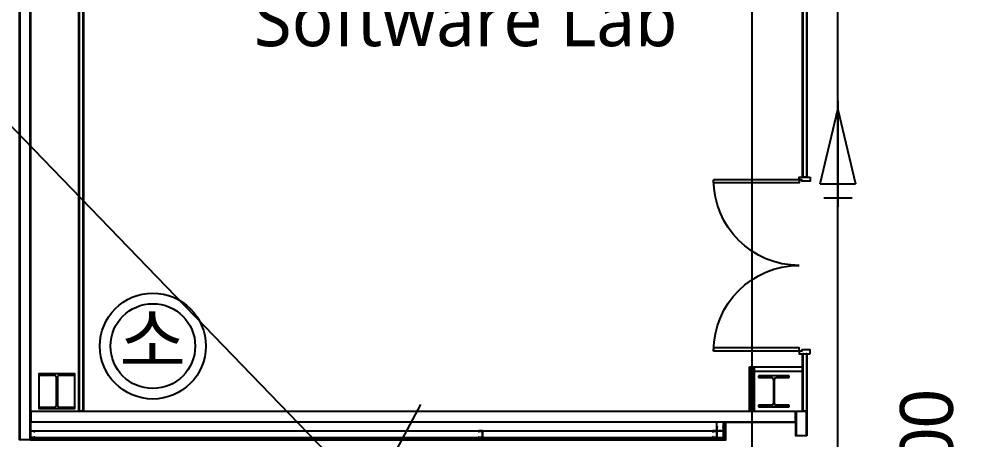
# Model space of a CAD drawing. Header units: millimetres. Extents: x 0 to 168200, y 0 to 118800.
# Drawn here: x 91100 to 102072, y 65427 to 70187 of the extents above; entities that cross this region are included whole.
import ezdxf
from ezdxf.enums import TextEntityAlignment as Align

# ---------------------------------------------------------------- set-up
doc = ezdxf.new("R2010")
doc.units = ezdxf.units.MM
doc.header["$LTSCALE"] = 200
doc.linetypes.add('CEN-GAUN', pattern=[32.2, 30, -1, 0.2, -1])
doc.linetypes.add('HID', pattern=[2.3, 1.5, -0.8])
doc.layers.get('DEFPOINTS').update_dxf_attribs({"color": 137})
for name, color, linetype in [('AX', 2, 'Continuous'), ('BACK', 8, 'Continuous'), ('CEN', 1, 'CEN-GAUN'), ('H', 2, 'Continuous'), ('PIPE', 3, 'Continuous'), ('R', 1, 'Continuous'), ('TEXT', 2, 'Continuous')]:
    doc.layers.add(name, color=color, linetype=linetype)
doc.styles.add('ghs', font='')
doc.styles.add('돋움', font='')
doc.styles.add('스타일1', font='')
doc.styles.get('ghs').set_extended_font_data('Dotum')
doc.styles.get('돋움').set_extended_font_data('Dotum')
doc.styles.get('스타일1').set_extended_font_data('Malgun Gothic')
doc.dimstyles.new('M-200', dxfattribs={"dimscale": 200, "dimtxt": 3, "dimasz": 1, "dimexe": 1, "dimexo": 1, "dimgap": 1, "dimtad": 1, "dimdec": 0, "dimdsep": 46, "dimlunit": 6, "dimtxsty": '돋움', "dimblk": 'DOT', "dimcen": 1, "dimclrd": 256, "dimclre": 256, "dimclrt": 256, "dimazin": 0, "dimtfac": 1, "dimtdec": 0, "dimtix": 1, "dimtmove": 2, "dimatfit": 3, "dimldrblk": 'DOT', "dimfxl": 1, "dimtolj": 1, "dimtzin": 1, "dimlwd": -1, "dimlwe": -1, "dimarcsym": 0})

# ---------------------------------------------------------------- blocks, each defined once
blk = doc.blocks.new('c-011')
at = {"layer": 'AX'}
for p, q in [((0, -0.5), (0, 5.5)), ((0.8, 5), (-0.8, 5)), ((0, 0), (-1, 4.198)), ((1, 4.198), (-1, 4.198)), ((1, 4.198), (0, 0))]:
    blk.add_line(p, q, dxfattribs=at)
blk = doc.blocks.new('_DOT')
at = {"color": 0, "linetype": 'ByBlock'}
blk.add_line((-0.5, 0), (-1, 0), dxfattribs=at)
at = {"color": 0, "linetype": 'ByBlock', "const_width": 0.5}
blk.add_lwpolyline([(-0.25, 0, 1), (0.25, 0, 1)], format="xyb", close=True, dxfattribs=at)
blk = doc.blocks.new('*D840')
at = {"layer": 'CEN', "ltscale": 3}
for p, q in [((79258, 81120), (81880, 78411)), ((99402, 60300), (82019, 78267))]:
    blk.add_line(p, q, dxfattribs=at)
at = {"layer": 'DEFPOINTS', "color": 0}
for p in [(82019, 78267), (99402, 60300)]:
    blk.add_point(p, dxfattribs=at)
at = {"layer": 'CEN', "linetype": 'ByBlock', "xscale": 200, "yscale": 200, "zscale": 200, "rotation": 314.053847875248}
blk.add_blockref('_DOT', (82019, 78267), dxfattribs=at)
at = {"layer": 'CEN', "insert": (80901, 80226), "char_height": 600, "attachment_point": 5, "rotation": 314.0538, "style": '돋움'}
blk.add_mtext('\\A1;R25,000', dxfattribs=at)
blk = doc.blocks.new('D-2000')
at = {"layer": 'BACK'}
for p, q in [((30, 210), (30, 1180)), ((1970, 210), (1970, 1180))]:
    blk.add_line(p, q, dxfattribs=at)
for points in [[(30, 210), (65, 210), (65, 1180), (30, 1180)], [(1970, 210), (1935, 210), (1935, 1180), (1970, 1180)], [(0, 85), (45, 85), (45, 85), (45, 85), (45, 180), (30, 180), (30, 210), (0, 210), (0, 85)], [(2000, 85), (1955, 85), (1955, 85), (1955, 85), (1955, 180), (1970, 180), (1970, 210), (2000, 210), (2000, 85)]]:
    blk.add_lwpolyline(points, dxfattribs=at)
for centre, start, end in [((30, 210), 0, 90), ((1970, 210), 90, 180)]:
    blk.add_arc(centre, 970, start, end, dxfattribs=at)
blk = doc.blocks.new('x-stu-2Fcol')
at = {"layer": 'BACK'}
for p, q in [((58300, -19777), (57950, -19777)), ((57950, -19777), (57950, -19796)), ((57950, -19796), (58100, -19796)), ((58119, -19816), (58119, -20089)), ((58131, -20089), (58131, -19816)), ((58150, -19796), (58300, -19796)), ((58300, -19796), (58300, -19777)), ((58100, -20108), (57950, -20108)), ((57950, -20108), (57950, -20127)), ((57950, -20127), (58300, -20127)), ((58300, -20108), (58150, -20108)), ((58300, -20127), (58300, -20108))]:
    blk.add_line(p, q, dxfattribs=at)
blk.add_lwpolyline([(49800, -19750), (50200, -19750), (50200, -20150), (49800, -20150)], close=True, dxfattribs=at)
blk.add_lwpolyline([(49800, -20150), (49800, -20129), (49972, -20129, 0.414214), (49994, -20107), (49994, -19793, 0.414214), (49972, -19771), (49800, -19771), (49800, -19750), (50200, -19750), (50200, -19771), (50028, -19771, 0.414214), (50006, -19793), (50006, -20107, 0.414214), (50028, -20129), (50200, -20129), (50200, -20150)], format="xyb", close=True, dxfattribs=at)
for centre, start, end in [((58100, -19816), 0, 90), ((58150, -19816), 90, 180), ((58100, -20089), 270, 0), ((58150, -20089), 180, 270)]:
    blk.add_arc(centre, 19.2, start, end, dxfattribs=at)

msp = doc.modelspace()

# ---------------------------------------------------------------- linework, layer by layer
at = {"layer": 'BACK'}
for points in [[(91100, 73350), (91225, 73350), (91225, 65425), (91100, 65425), (91100, 73350)], [(91125, 73350), (91125, 73346), (91104, 73346), (91104, 65429), (91221, 65429), (91221, 73346), (91200, 73346), (91200, 73350)], [(91825, 65750), (91775, 65750), (91775, 73225), (91825, 73225), (91825, 65750)], [(99975, 73225), (100025, 73225), (100025, 68400), (99975, 68400), (99975, 73225)], [(99975, 66400), (100025, 66400), (100025, 65750), (99975, 65750), (99975, 66400)], [(99375, 66250), (99425, 66250), (99425, 65750), (99375, 65750), (99375, 66250)], [(99975, 66250), (99975, 66200), (99425, 66200), (99425, 66250), (99975, 66250)], [(91225, 65625), (91225, 65750), (99900, 65750), (99900, 65625), (91225, 65625)], [(91225, 65687.5), (91229, 65687.5), (91229, 65629), (99896, 65629), (99896, 65746), (91229, 65746), (91229, 65687.5), (91225, 65687.5)], [(94483.6, 63825), (95051.3, 64715.4), (94858.3, 64826.8), (95328.6, 64750), (95135.6, 64861.4), (95647.6, 65823.2)], [(100025, 65470), (99900, 65470), (99900, 65750), (100025, 65750), (100025, 65470)], [(99962.5, 65470), (99962.5, 65474), (100021, 65474), (100021, 65746), (99904, 65746), (99904, 65474), (99962.5, 65474), (99962.5, 65470)], [(91225, 65425), (99105, 65425), (99105, 65625)], [(91225, 65525), (99005, 65525), (99005, 65625)], [(91225, 65437.5), (99092.5, 65437.5), (99092.5, 65625)], [(91225, 65450), (99080, 65450), (99080, 65625)], [(99109.3, 65625), (99900, 65625)]]:
    msp.add_lwpolyline(points, dxfattribs=at)
at = {"layer": 'BACK', "ltscale": 253}
for points in [[(91815, 65750), (91815, 65751.6), (91823.4, 65751.6), (91823.4, 73223.4), (91776.6, 73223.4), (91776.6, 65751.6), (91785, 65751.6), (91785, 65750)], [(99985, 73225), (99985, 73223.4), (99976.6, 73223.4), (99976.6, 68401.6), (100023.4, 68401.6), (100023.4, 73223.4), (100015, 73223.4), (100015, 73225)], [(99985, 66400), (99985, 66398.4), (99976.6, 66398.4), (99976.6, 65751.6), (100023.4, 65751.6), (100023.4, 66398.4), (100015, 66398.4), (100015, 66400)], [(99385, 66250), (99385, 66248.4), (99376.6, 66248.4), (99376.6, 65751.6), (99423.4, 65751.6), (99423.4, 66248.4), (99415, 66248.4), (99415, 66250)], [(99975, 66240), (99973.4, 66240), (99973.4, 66248.4), (99426.6, 66248.4), (99426.6, 66201.6), (99973.4, 66201.6), (99973.4, 66210), (99975, 66210)]]:
    msp.add_lwpolyline(points, dxfattribs=at)
at = {"layer": 'BACK'}
for points in [[(91269.2, 65458), (91270, 65458), (91270, 65450), (91225, 65450), (91225, 65525), (91270, 65525), (91270, 65517), (91269.2, 65517), (91269.2, 65524.2), (91225.8, 65524.2), (91225.8, 65450.8), (91269.2, 65450.8)], [(96305.8, 65458), (96305, 65458), (96305, 65450), (96350, 65450), (96350, 65525), (96305, 65525), (96305, 65517), (96305.8, 65517), (96305.8, 65524.2), (96349.2, 65524.2), (96349.2, 65450.8), (96305.8, 65450.8)], [(98960.8, 65458), (98960, 65458), (98960, 65450), (99005, 65450), (99005, 65525), (98960, 65525), (98960, 65517), (98960.8, 65517), (98960.8, 65524.2), (99004.2, 65524.2), (99004.2, 65450.8), (98960.8, 65450.8)], [(99013, 65569.2), (99013, 65570), (99005, 65570), (99005, 65525), (99080, 65525), (99080, 65570), (99072, 65570), (99072, 65569.2), (99079.2, 65569.2), (99079.2, 65525.8), (99005.8, 65525.8), (99005.8, 65569.2)]]:
    msp.add_lwpolyline(points, close=True, dxfattribs=at)
at = {"layer": 'CEN', "linetype": 'HID', "ltscale": 3}
msp.add_circle((99402.3, 60300), 25000, dxfattribs=at)
at = {"layer": 'H', "color": 1}
msp.add_circle((92612.7, 66486.6), 600, dxfattribs=at)
at = {"layer": 'H'}
msp.add_circle((92612.7, 66486.6), 480, dxfattribs=at)
at = {"layer": 'PIPE'}
msp.add_line((100375.5, 60822.2), (100375.5, 70572.6), dxfattribs=at)
at = {"layer": 'R'}
msp.add_line((99402.3, 59822.2), (99402.3, 94417.7), dxfattribs=at)

# ---------------------------------------------------------------- block references
at = {"layer": 'BACK'}
msp.add_blockref('x-stu-2Fcol', (41525, 85925), dxfattribs=at)
at = {"layer": 'BACK', "xscale": -1, "rotation": 89.99999999999993}
msp.add_blockref('D-2000', (100147.5, 68400), dxfattribs=at)
at = {"layer": 'PIPE', "xscale": 200, "yscale": 200, "zscale": 200, "rotation": 180}
msp.add_blockref('c-011', (100375.5, 69164.6), dxfattribs=at)

# ---------------------------------------------------------------- texts
at = {"layer": 'BACK', "style": '스타일1'}
msp.add_text('Software Lab', height=600, dxfattribs=at).set_placement((96157.5, 70182.9), align=Align.MIDDLE_CENTER)
at = {"layer": 'H', "color": 1, "style": 'ghs'}
msp.add_text('소', height=600, dxfattribs=at).set_placement((92233.5, 66252.8))
at = {"layer": 'TEXT', "style": '돋움'}
msp.add_text('100', height=600, rotation=90, dxfattribs=at).set_placement((101678.8, 64686.5))

# ---------------------------------------------------------------- dimensions: what is measured, and where the dimension line sits
at = {"layer": 'CEN', "linetype": 'HID', "ltscale": 3}
dim = msp.add_radius_dim(center=(99402.3, 60300), mpoint=(82019, 78267.2), dimstyle='M-200', dxfattribs=at)
dim.commit()
dim.dimension.update_dxf_attribs({"geometry": '*D840', "text_midpoint": (80900.8, 80225.7)})

doc.saveas('drawing.dxf')
